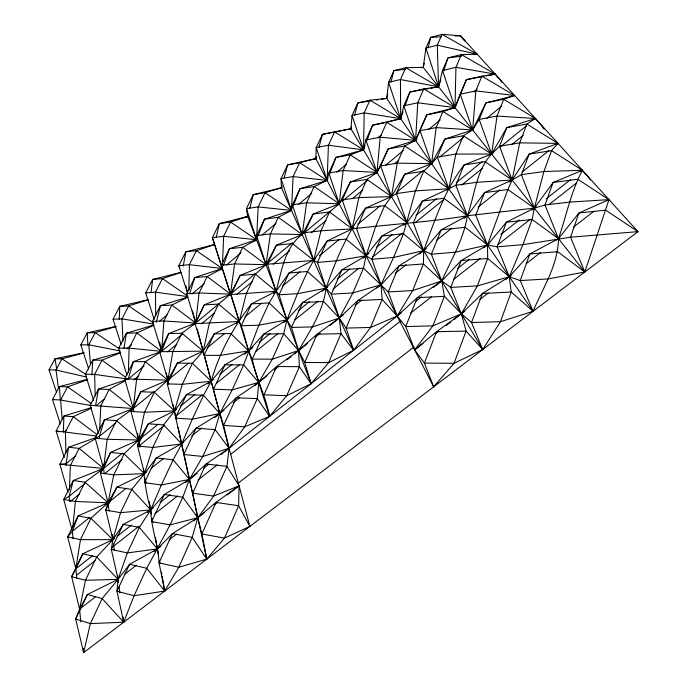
<?xml version="1.0" encoding="UTF-8"?>
<svg xmlns="http://www.w3.org/2000/svg" width="687" height="687" viewBox="0 0 687 687"><rect width="100%" height="100%" fill="white"/><g stroke="black" fill="none" stroke-linecap="round" stroke-linejoin="round"><path stroke-width="1.03" d="M281.988 185.782L281.447 187.766L265.053 192.764L258.183 206.924L256.552 239.746L242.64 247.311L234.593 263.963L230.488 294.148L218.586 304.101L204.245 304.865L195.709 323.045L181.875 333.229L172.832 351.632L167.25 383.887C177.091 419.955 183.798 456.761 192.686 493.129L213.605 496.1L239.059 485.778L215.976 502.403L197.77 517.715L172.411 533.619L157.452 548.904L129.56 564.31L118.078 579.364L87.412 594.487L79.606 609.129L75.664 619.03L90.349 623.581L123.686 622.233L116.962 591.215L118.078 579.364L127.344 552.915L139.358 527.41L150.728 509.891L161.333 484.988L173.176 459.818L181.729 443.922L192.274 419.216L203.524 395.308L211.201 381.216L224.967 364.788L248.651 350.877L263.671 334.148L286.917 319.876L302.623 302.538L323.663 301.481L339.301 318.055L346.076 328.085L370.542 327.459L397.155 316.037L417.284 297.669L441.758 280.949L461.183 260.553L487.693 258.484L509.29 276.732L520.257 280.562L548.217 278.913L584.792 272.018L608.974 199.625L569.729 202.115L544.997 204.966L534.34 208.118L467.375 215.744L441.209 229.819L423.673 250.652L393.582 257.445L371.865 259.3L366.042 255.77L336.398 260.785L317.471 262.425L313.71 260.416L267.492 264.212L240.149 275.444L230.488 294.148L204.245 304.865L195.099 323.62L203.189 351.134L219.806 413.514L223.644 425.365L229.063 448.267L226.942 466.344L239.059 485.778L238.638 505.761L224.503 538.101L206.77 559.124L178.783 567.264L159.032 562.876C158.259 544.894 151.114 527.891 150.728 509.891C146.846 496.22 144.51 482.454 143.583 468.414M188.839 290.335L189.397 264.675L196.43 250.678L214.61 244.52L212.369 237.633L219.368 223.593L247.706 216.414L311.117 383.724L286.737 395.678L269.613 416.374L244.666 426.816L223.644 425.365L236.251 397.764L258.741 382.41L276.621 366.506L298.562 350.593L317.068 334.174L339.301 318.055L357.738 300.623L380.993 284.744L399.018 265.835L423.673 250.652C434.545 220.939 444.489 190.368 464.051 164.957L491.626 154.017L499.535 146.219L506.791 127.653L535.456 118.499L538.608 122.638M128.383 372.715L129.096 348.094L136.825 332.929L153.862 325.286M433.677 386.79L424.394 363.114L414.656 349.941L405.716 326.565L397.155 316.037L388.224 291.923L399.018 265.835L423.424 263.937L441.758 280.949L450.766 287.398L461.363 313.804L466.087 331.1L454.03 363.277L433.677 386.79L315.848 158.56L316.2 147.593L322.461 134.343L350.937 128.77L351.486 126.7M63.333 431.994L63.925 416.021L91.362 407.606M69.404 489.951L70.366 465.588L79.125 448.396L95.673 438.555M119.246 319.283L119.761 306.419L148.229 299.635M222.468 264.366L223.627 236.276L230.634 222.081L247.706 216.414L246.418 208.633L253.28 194.627L281.447 187.766L281.017 178.629L287.621 164.897L315.848 158.56L316.398 156.542M99.649 430.062L100.791 405.871L109.147 389.46L125.472 380.615M254.92 241.12L256.552 239.746L256.629 235.555L264.495 219.153L278.295 217.315L291.494 210.385L293.1 176.585L299.712 162.707L315.848 158.56M91.912 375.033L92.736 360.151L120.371 352.44M315.342 259.068L289.09 272.945L276.088 291.297L269.106 302.95L258.844 325.2L243.627 364.943L232.172 389.864L219.806 413.514L215.1 429.607L202.759 456.451L189.449 479.432L182.802 497.208L170.067 524.885L146.743 568.278L134.077 595.741L123.686 622.233L102.165 598.583L87.412 594.487L75.664 619.03L83.634 652.65L637.974 231.631L605.633 210.153L578.918 213.004L570.562 237.213L584.792 272.018L557.689 251.725L529.84 253.932L520.257 280.562L533.06 311.314L511.197 292.027L482.411 293.478L471.557 322.512L482.703 349.554L466.087 331.1L436.537 331.709L424.394 363.114L454.03 363.277L482.703 349.554L500.454 321.714L511.197 292.027L509.29 276.732L522.927 244.632L532.099 219.471L534.34 208.118L553.112 182.493L577.741 179.247L608.974 199.625L578.918 213.004L558.479 238.69L529.84 253.932L509.29 276.732L482.411 293.478L461.363 313.804L432.896 325.87L405.716 326.565L417.284 297.669L444.395 296.32L432.896 325.87L414.656 349.941L436.537 331.709L461.363 313.804L477.362 285.886L487.693 258.484L487.478 244.993L507.856 189.543L512.133 179.994L529.136 154.12L551.541 150.633L582.404 170.307C570.983 191.682 566.311 215.907 558.479 238.69C558.188 264.839 542.945 287.896 533.06 311.314L500.454 321.714L471.557 322.512L461.363 313.804L444.395 296.32L441.758 280.949L431.402 254.224L441.209 229.819L465.219 227.303L487.478 244.993L497.156 246.865L522.927 244.632L570.562 237.213L637.974 231.631L460.479 35.758L442.042 34.35L430.689 37.373L425.931 48.107L423.226 67.386L490.973 153.184M161.849 348.223L163.918 320.975L171.887 305.071L187.766 297.213M482.703 349.554L350.937 128.77L352.045 115.502L357.858 102.921L369.992 100.199L386.721 98.387L533.06 311.314M375.351 173.794L376.991 172.428L380.177 137.211L386.815 122.329L400.658 118.662L403.046 111.758M72.822 527.015L75.39 501.484L85.042 482.197L103.557 468.44L110.624 452.398L138.68 439.981L148.366 423.802L174.558 410.912L186.503 394.63L211.201 381.216C219.256 352.809 233.374 326.986 251.536 303.86L276.088 291.297C281.756 270.506 284.899 245.405 304.53 232.695L313.092 214.078L339.215 203.807L342.238 199.934L350.31 181.995L376.991 172.428L380.701 165.91L388.172 148.916L415.575 140.371L426.807 114.823L454.992 107.619L466.327 79.666L481.888 76.18L495.267 74.153L498.436 78.275M353.788 227.517L352.148 228.865L327.055 241.068L313.71 260.416L307.51 271.494L297.497 293.692L286.917 319.876L283.731 333.71L272.292 359.164L258.741 382.41L257.299 398.623L269.613 416.374C265.86 396.605 256.311 378.812 252.249 359.112C245.869 347.339 245.268 333.41 239.256 321.533L195.099 323.62L195.709 323.045L199.093 292.963L207.173 276.552L222.296 268.531L221.412 265.182L229.449 248.737L256.552 239.746L246.418 208.633L258.183 206.924L291.494 210.385L292.404 204.82L299.97 188.736L327.141 180.432L327.914 178.431M133.802 411.685L133.261 408.542L136.61 379.172L145.369 361.663L161.617 351.375L168.667 333.556L195.709 323.045L192.472 310.91M381.568 99.194L386.721 98.387L388.602 82.337L393.909 70.615L405.759 67.704L423.226 67.386L424.257 63.247M151.011 292.928L152.634 279.429L181.119 272.344M83.239 648.408L83.634 652.65L90.349 623.581L102.165 598.583L118.078 579.364L111.311 549.411L112.874 539.664L120.543 512.682L131.749 489.376L144.485 473.678L152.772 447.486L163.618 424.918L174.558 410.912L182.287 384.325L192.429 363.251L203.189 351.134L214.301 333.882L239.256 321.533L246.307 293.538L255.444 274.216L265.989 264.65L276.406 245.207L292.413 243.507L313.71 260.416L320.992 230.798L329.545 211.914L339.215 203.807L350.31 181.995L366.927 179.401L376.991 172.428L388.172 148.916L404.695 145.962L415.575 140.371L426.807 114.823L442.969 111.56L454.992 107.619L460.247 94.213L475.833 90.89L514.615 95.502L485.898 102.887L479.2 119.435L472.63 129.963L444.841 139.083L437.327 157.125L431.582 163.661L404.772 174.163L391.427 196.619L384.634 205.653L375.66 226.504L366.042 255.77L363.492 268.17L352.895 292.945L339.301 318.055L312.525 326.883L291.477 327.459L302.623 302.538L326.042 288.179L341.911 269.854L363.492 268.17L388.224 291.923L412.681 290.558L441.758 280.949C451.222 259.712 463.811 239.033 467.375 215.744C474.786 195.245 476.048 170.488 491.626 154.017L497.044 116.043L503.7 99.289L514.615 95.502L481.888 76.18L475.833 90.89L472.63 129.963L463.33 135.768L444.841 139.083L431.582 163.661L423.69 171.218L415.429 190.9L403.467 233.769L393.582 257.445L380.993 284.744L382.17 299.412L370.542 327.459L353.616 350.284L328.687 362.599L311.117 383.724L299.395 366.721L298.562 350.593L291.477 327.459L286.917 319.876L279.085 294.783L276.088 291.297L255.444 274.216L240.149 275.444L231.038 294.491L239.256 321.533L236.8 323.551M80.783 621.864L79.606 609.129L71.663 576.659L75.862 568.784L80.456 539.647L90.933 518.316L108.048 502.781L116.919 487.195L144.485 473.678L146.975 471.694M123.943 348.524L126.417 333.204L153.733 325.037M95.605 405.347L98.49 389.065L125.223 380.134M183.24 266.015L185.825 251.837L214.61 244.52L269.613 416.374M509.642 181.978L512.133 179.994L519.69 142.879L526.886 124.046L535.456 118.499L503.7 99.289L485.898 102.887L472.63 129.963L436.193 127.593L420.006 130.667L431.582 163.661L397.241 163.171L380.701 165.91L391.427 196.619L365.561 208.144C347.596 232.266 335.771 259.901 326.042 288.179C323.302 311.142 309.906 331.014 298.562 350.593L272.292 359.164L252.249 359.112L263.671 334.148L283.731 333.71L298.562 350.593L304.745 362.47L311.117 383.724M313.71 260.416L304.53 232.695L320.992 230.798L352.148 228.865L358.872 197.59L366.927 179.401L391.427 196.619L396.476 193.554L415.429 190.9L448.8 188.719L455.867 185.25L476.812 182.321L512.133 179.994L521.399 174.696L543.881 171.527L582.404 170.307L585.539 174.455M216.276 237.195L219.368 223.593L230.634 222.081L256.552 239.746L223.627 236.276L212.369 237.633L222.296 268.531L220.656 269.905M156.275 322.349L160.432 305.698L187.688 297.076M428.113 47.721L430.689 37.373L441.329 36.797M249.828 208.118L253.28 194.627L265.053 192.764L291.494 210.385L264.495 219.153L258.063 235.821M386.721 98.387L387.786 94.265M390.98 81.925L393.909 70.615L405.424 69.344M354.535 115.33L357.858 102.921L370.233 100.98M284.135 177.821L287.621 164.897L299.712 162.707L327.141 180.432L328.807 172.952L335.969 157.435L363.526 149.86L364.969 145.919M318.88 147.456L322.461 134.343L350.937 128.77M189.664 293.727L194.773 277.565L222.296 268.531L196.43 250.678L185.825 251.837L178.809 265.689L187.422 292.748M440.831 79.829L438.564 86.811L430.363 88.305M443.742 70.847L447.958 57.871L461.363 54.582L477.267 54.29L442.042 34.35L437.301 45.179L438.564 86.811L423.802 88.915L409.864 92.041L403.801 105.772L400.658 118.662L372.56 125.214L365.913 139.933L363.526 149.86L350.301 154.858L335.969 157.435L329.829 173.433M405.09 105.841L409.864 92.041L424.214 89.422M223.369 265.56L229.449 248.737L242.64 247.311L265.989 264.65L270.42 233.923L278.295 217.315L302.22 234.542L313.092 214.078L329.545 211.914L352.148 228.865C390.602 224.288 429.126 222.124 467.375 215.744L484.541 192.592L512.133 179.994L499.535 146.219L519.69 142.879L557.99 143.36L551.541 150.633L543.881 171.527L534.34 208.118L506.413 222.176L487.478 244.993L461.183 260.553L450.766 287.398L477.362 285.886L509.29 276.732L497.156 246.865L506.413 222.176L532.099 219.471L558.479 238.69L556.779 239.995M367.141 140.002L372.56 125.214L386.815 122.329L415.575 140.371L417.756 102.792L423.802 88.915L454.992 107.619L455.953 67.309L461.363 54.582L495.267 74.153L485.967 75.922M92.719 555.525L75.862 568.784L67.669 536.891L72.393 531.274L78.095 515.911L108.048 502.781L113.784 474.854L124.089 453.858L138.68 439.981L144.502 412.252L154.317 392.26L167.868 380.134L188.401 363.277M293.418 205.465L299.97 188.736L314.157 186.512L327.141 180.432L328.42 145.24L334.672 131.852L363.526 149.86L364.179 112.891L369.992 100.199L400.658 118.662L400.452 79.529L405.759 67.704L438.564 86.811L442.531 70.478L447.958 57.871L461.561 56.205M183.386 442.6L156.267 457.971L144.485 473.678L124.089 453.858L110.624 452.398L100.371 473.06L113.784 474.854L144.485 473.678L137.563 445.983L138.68 439.981L130.959 411.427L133.261 408.542L140.732 391.736L167.868 380.134L177.358 363.14L203.189 351.134L209.415 323.13L218.586 304.101L239.256 321.533M75.862 568.784L82.809 553.799L112.874 539.664L123.265 524.396L150.728 509.891L164.33 494.485L189.449 479.432L205.98 464.043L229.063 448.267L244.666 426.816L257.299 398.623L236.251 397.764L219.806 413.514L196.078 428.199L181.729 443.922L152.772 447.486L137.563 445.983L148.366 423.802L163.618 424.918L181.729 443.922M95.493 596.84L79.606 609.129L85.471 580.275L96.687 557.011L112.874 539.664L105.764 510.089L108.048 502.781L100.371 473.06L103.557 468.44L107.181 439.302L116.524 420.624L133.261 408.542L124.673 378.88L133.407 361.594L161.617 351.375L152.48 321.413L163.918 320.975L195.709 323.045L186.709 293.77L194.773 277.565L207.173 276.552L231.038 294.491L276.088 291.297L267.492 264.212L276.406 245.207L302.22 234.542L306.591 202.794L314.157 186.512L339.215 203.807L343.148 170.556L350.301 154.858L376.991 172.428L365.913 139.933L380.177 137.211L415.575 140.371L403.801 105.772L417.756 102.792L454.992 107.619L442.531 70.478L455.953 67.309L495.267 74.153M152.48 321.413L160.432 305.698L171.887 305.071L195.709 323.045M154.137 319.343L145.713 292.868L152.634 279.429L162.45 278.604L181.145 272.421M126.966 375.145L118.714 348.189L126.417 333.204L136.825 332.929L161.617 351.375L159.65 351.701L167.868 380.134L124.673 378.88L128.194 379.138L133.407 361.594L145.369 361.663L167.868 380.134L166.306 372.938M93.544 400.332L85.386 374.217L92.736 360.151L102.028 360.186L120.526 352.757M121.17 344.513L113.063 319.24L119.761 306.419L128.692 305.913L148.306 299.772M88.769 369.134L80.834 344.883L87.215 332.86L115.914 326.402M60.344 423.931L52.504 399.576L59.383 386.583L87.696 379.267M56.532 392.191L49.026 369.881L54.986 358.803L83.075 352.878M512.133 179.994L484.945 161.711L464.051 164.957L455.867 185.25L467.375 215.744L443.862 198.277L422.428 201.076L413.351 222.957L423.673 250.652L423.424 263.937L412.681 290.558L397.155 316.037L382.17 299.412L357.738 300.623L346.076 328.085L353.616 350.284L340.992 333.684L317.068 334.174L304.745 362.47L328.687 362.599L340.992 333.684L339.301 318.055L331.297 294.173L341.911 269.854L366.042 255.77L381.774 236.045L406.944 222.622L422.428 201.076L448.8 188.719L437.327 157.125L455.85 154.068L491.626 154.017L506.791 127.653L526.886 124.046L557.99 143.36L556.315 144.691M164.725 591.06L178.783 567.264L192.231 537.346L197.77 517.715L213.605 496.1L226.942 466.344L205.98 464.043L192.686 493.129L197.77 517.715L201.892 533.979L206.77 559.124L192.231 537.346L172.411 533.619L159.032 562.876L164.725 591.06L134.077 595.741L116.962 591.215L129.56 564.31L146.743 568.278L164.725 591.06L162.175 576.307M246.221 217.676L247.852 216.293M280.562 188.513L282.202 187.13M314.912 159.35L316.544 157.967M350.078 129.5L351.71 128.108M126.674 348.867L131.526 344.797M159.779 321.061L167.01 314.981M191.982 294.002L204.271 283.671M226.367 265.105L241.051 252.764M262.236 234.963L276.054 223.361M298.785 204.254L311.752 193.365M336.845 172.274L346.549 164.124M378.056 137.649L381.285 134.944M64.939 431.694L66.587 430.32M96.249 405.682L104.51 398.812M127.593 379.636L144.081 365.939M161.393 351.555L182.716 333.839M193.545 324.839L218.354 304.229M228.994 295.393L255.375 273.469M265.268 265.251L292.473 242.648M303.869 233.176L330.395 211.141M337.566 205.173L339.464 203.61M343.32 200.398L367.485 180.32M385.622 165.249L403.26 150.599M414.476 141.273L416.949 139.221M428.49 129.637L440.212 119.899M454.047 108.4L455.696 107.026M473.832 91.964L477.182 89.181M133.853 379.894L138.8 375.789M167.671 351.856L176.739 344.333M201.48 323.809L214.679 312.868M236.946 294.405L252.618 281.412M273.237 264.315L289.734 250.635M311.177 232.85L326.024 220.544M352.414 198.655L362.315 190.445M394.475 163.772L398.597 160.354M75.853 455.661L66.124 463.648L59.863 464.232L67.987 492.304M115.897 422.797L99.357 436.374L95.158 438.169L103.557 468.44L73.329 480.479L63.719 499.483L72.393 531.274L73.062 538.565M131.603 409.899L153.862 391.633M207.285 347.768L224.503 333.642M244.984 316.827L261.352 303.388M273.632 293.315L276.088 291.297M282.632 285.929L299.807 271.829M319.438 255.719L339.06 239.6M357.875 224.16L379.971 206.023M396.347 192.583L423.39 170.385M439.792 156.919L463.596 137.374M486.628 118.473L501.441 106.313M84.973 483.493L69.147 496.315L63.719 499.483L75.39 501.484L108.048 502.781L85.042 482.197L73.329 480.479L69.147 496.315L69.645 501.604M101.916 469.762L122.441 453.137M136.601 441.664L158.25 424.119M173.236 411.977L176.568 409.28M180.389 406.189L194.885 394.441M207.869 383.913L213.7 379.198M219.866 374.2L232.008 364.359M244.486 354.252L252.807 347.51M259.008 342.487L270.283 333.35M283.594 322.572L288.978 318.201M298.141 310.782L309.39 301.662M322.289 291.211L327.708 286.831M337.274 279.068L349.769 268.952M363.088 258.157L368.919 253.434M376.416 247.363L392.234 234.542M403.673 225.276L407.228 222.399M415.978 215.306L436.494 198.689M447.16 190.041L450.526 187.319M456.211 182.708L482.162 161.677M490.492 154.936L493.275 152.677M500.488 146.838L526.362 125.876M70.512 501.295L79.683 493.884M104.69 473.661L122.2 459.509M138.877 446.026L163.892 425.811M175.563 416.374L202.244 394.81M216.422 383.346L239.763 364.479M255.607 351.667L278.115 333.47M294.792 319.996L318.141 301.121M333.152 288.987L358.992 268.093M372.337 257.307L402.35 233.048M414.862 222.94L443.209 200.02M461.552 185.189L482.394 168.341M511.575 144.751L523.254 135.313M72.393 531.274L89.808 517.363M105.558 504.773L126.271 488.234M151.106 468.388L163.523 458.469M191.664 435.987L201.6 428.053M214.842 417.473L223.945 410.199M233.056 402.925L239.686 397.627M254.602 385.716L267.037 375.78M274.499 369.812L278.647 366.506M286.951 359.876L291.099 356.562M294.414 353.908L307.707 343.294M315.196 337.317L320.176 333.324M330.155 325.355L339.301 318.055M341.808 316.054L343.474 314.723M355.145 305.397L361.817 300.064M376.828 288.076L382.668 283.405M395.223 273.383L406.103 264.693M419.491 253.992L426.146 248.677M436.872 240.115L451.711 228.256M464.077 218.38L466.55 216.405M478.152 207.139L499.698 189.921M522.137 171.999L548.819 150.685M111.2 540.987L114.635 538.282M117.082 536.358L131.492 525.023M147.507 512.425L153.253 507.899M160.148 502.48L170.093 494.657M185.241 482.738L197.229 473.309M203.781 468.156L209.028 464.026M220.828 454.742L222.519 453.42M223.163 452.905L401.199 312.86M415.523 301.584L421.56 296.844M433.222 287.664L442.497 280.373M457.551 268.531L469.47 259.154M483.794 247.878L489.144 243.67M500.866 234.456L519.278 219.969M531.832 210.093L536.049 206.778M546.148 198.835L570.605 179.59M580.721 171.638L582.404 170.307L553.112 182.493L544.997 204.966L558.479 238.69M76.472 575.302L95.021 560.747M113.578 546.191L138.877 526.345M154.893 513.773L177.667 495.902M197.908 480.024L217.307 464.807M230.798 454.227L400.306 321.241M410.422 313.298L431.505 296.758M453.437 279.557L480.419 258.389M498.127 244.495L530.175 219.351M548.733 204.795L576.556 182.965M237.711 483.511L414.089 346.901M124.776 574.177L136.507 565.109M154.103 551.498L160.818 546.302M169.217 539.81L176.774 533.962M193.571 520.969L204.511 512.502M214.627 504.679L217.152 502.721M227.26 494.906L239.059 485.778M414.656 349.941L422.994 343.491M435.506 333.813L438.847 331.228M446.352 325.423L450.526 322.194M453.858 319.618L464.73 311.202M479.861 299.498L488.268 292.997M505.924 279.334L511.832 274.766M526.251 263.61L540.669 252.464M573.628 226.968L593.826 211.338M91.569 408.155L73.269 416.683L63.925 416.021L56.119 430.972L64.252 457.525M249.879 526.388L224.503 538.101L201.892 533.979L215.976 502.403L238.638 505.761L249.879 526.388L197.306 329.064M98.464 433.36L90.16 405.27L98.49 389.065L109.147 389.46L133.261 408.542L104.458 419.757L95.158 438.169L107.181 439.302L138.68 439.981L116.524 420.624L104.458 419.757L99.357 436.374L99.624 438.443M557.99 143.36L529.136 154.12L521.399 174.696L534.34 208.118L507.856 189.543L484.541 192.592L475.765 215.134L487.478 244.993L455.472 252.172L431.402 254.224L423.673 250.652L403.467 233.769L381.774 236.045L371.865 259.3L380.993 284.744L352.895 292.945L331.297 294.173L326.042 288.179L307.51 271.494L289.09 272.945L279.085 294.783L297.497 293.692L326.042 288.179L317.471 262.425L327.055 241.068L345.965 239.076L366.042 255.77L356.562 228.668L365.561 208.144L384.634 205.653L406.944 222.622L396.476 193.554L404.772 174.163L423.69 171.218L448.8 188.719L455.85 154.068L463.33 135.768L491.626 154.017L584.792 272.018M87.704 379.671L67.541 386.884L59.383 386.583L60.336 400.186M95.381 437.774L68.588 447.254L59.863 464.232L103.557 468.44L79.125 448.396L68.588 447.254L66.124 463.648L66.321 465.752M116.009 326.574L95.192 332.637L87.215 332.86L87.927 345.475M84.235 352.869L61.985 358.82L54.986 358.803L56.738 369.125M483.897 76.317L466.327 79.666L460.247 94.213L472.63 129.963L442.969 111.56L436.193 127.593L431.582 163.661L404.695 145.962L397.241 163.171L391.427 196.619L358.872 197.59L342.238 199.934L352.148 228.865M426.258 89.052L428.31 88.675M376.416 100.001L378.477 99.684M474.124 54.668L477.267 54.29L437.301 45.179L425.931 48.107L438.564 86.811L400.452 79.529L388.602 82.337L400.658 118.662L364.179 112.891L352.045 115.502L363.526 149.86L328.42 145.24L316.2 147.593L327.141 180.432L293.1 176.585L281.017 178.629L291.494 210.385M421.131 67.618L423.226 67.386M145.713 292.868L155.511 292.181L187.663 296.612M186.709 293.77L199.093 292.963L230.488 294.148L221.412 265.182L234.593 263.963L265.989 264.65L256.629 235.555L270.42 233.923L302.22 234.542L292.404 204.82L306.591 202.794L339.215 203.807L328.807 172.952L343.148 170.556L376.991 172.428M455.155 36.042L460.479 35.758L463.656 39.872M113.063 319.24L121.968 318.862L153.648 324.084M80.834 344.883L88.795 344.78L120.294 350.971M118.714 348.189L129.096 348.094L160.569 351.263M112.874 539.664L80.456 539.647L67.669 536.891L78.095 515.911L90.933 518.316L112.874 539.664L112.187 534.392M49.026 369.881L56.008 369.992L86.639 377.051M85.386 374.217L94.651 374.406L125.051 378.692M52.504 399.576L60.636 399.997L90.152 405.399M535.456 118.499L497.044 116.043L479.2 119.435L491.626 154.017M133.261 408.542L90.16 405.27L91.912 405.631M222.296 268.531L189.397 264.675L178.809 265.689L179.762 267.518M96.171 435.944L56.119 430.972L59.194 431.874M86.493 374.801L61.985 358.82L56.008 369.992L58.532 388.739M119.031 348.627L95.192 332.637L88.795 344.78L90.547 364.634M153.141 322.641L128.692 305.913L121.968 318.862L122.973 341.027M187.826 296.149L162.45 278.604L155.511 292.181L155.691 316.114M91.07 403.321L67.541 386.884L60.636 399.997L62.174 419.199M125.661 377.3L102.028 360.186L94.651 374.406L95.167 395.712M96.833 434.467L73.269 416.683L65.428 431.814L65.892 453.034M463.193 38.755L465.108 41.237M498.393 77.605L502.206 82.569M539.089 122.509L544.147 129.147M586.681 175.022L590.442 180.011M281.447 187.766L353.616 350.284M185.688 285.448L187.611 292.645M159.59 342.049L161.617 351.375M168.092 381.156L168.762 384.239M173.218 404.755L176.353 419.164M178.148 427.417L206.77 559.124M137.598 433.686L139.95 447.349M145.378 478.848L146.091 482.987M149.302 501.613L151.458 514.108M152.188 518.324L152.909 522.541M155.46 537.303L158.362 554.177M159.453 560.498L160.002 563.658M161.454 572.091L161.814 574.203M103.007 464.3L104.235 473.644M107.773 500.703L109.156 511.214M113.424 543.846L114.248 550.115M117.529 575.191L118.49 582.499M119.031 586.681L119.856 592.958M123.007 617.003L123.686 622.233M75.579 565.659L76.746 578.334M299.395 366.721L286.737 395.678L263.98 394.836L276.621 366.506L299.395 366.721M251.536 303.86L241.292 325.732L258.844 325.2L286.917 319.876L269.106 302.95L251.536 303.86M164.33 494.485L151.655 521.596L170.067 524.885L197.77 517.715L182.802 497.208L164.33 494.485M224.967 364.788L213.528 389.246L232.172 389.864L258.741 382.41L243.627 364.943L224.967 364.788M196.078 428.199L183.79 454.502L202.759 456.451L229.063 448.267L215.1 429.607L196.078 428.199M123.265 524.396L111.311 549.411L127.344 552.915L157.452 548.904L139.358 527.41L123.265 524.396M214.301 333.882L204.03 355.385L220.424 355.359L248.651 350.877L230.729 333.504L214.301 333.882M156.267 457.971L144.476 482.669L161.333 484.988L189.449 479.432L173.176 459.818L156.267 457.971M186.503 394.63L175.297 418.117L192.274 419.216L219.806 413.514L203.524 395.308L186.503 394.63M82.809 553.799L71.663 576.659L85.471 580.275L118.078 579.364L96.687 557.011L82.809 553.799M116.919 487.195L105.764 510.089L120.543 512.682L150.728 509.891L131.749 489.376L116.919 487.195M177.358 363.14L167.25 383.887L182.287 384.325L211.201 381.216L192.429 363.251L177.358 363.14M168.667 333.556L159.65 351.701L203.189 351.134L181.875 333.229L168.667 333.556M140.732 391.736L130.959 411.427L144.502 412.252L174.558 410.912L154.317 392.26L140.732 391.736"/></g></svg>
